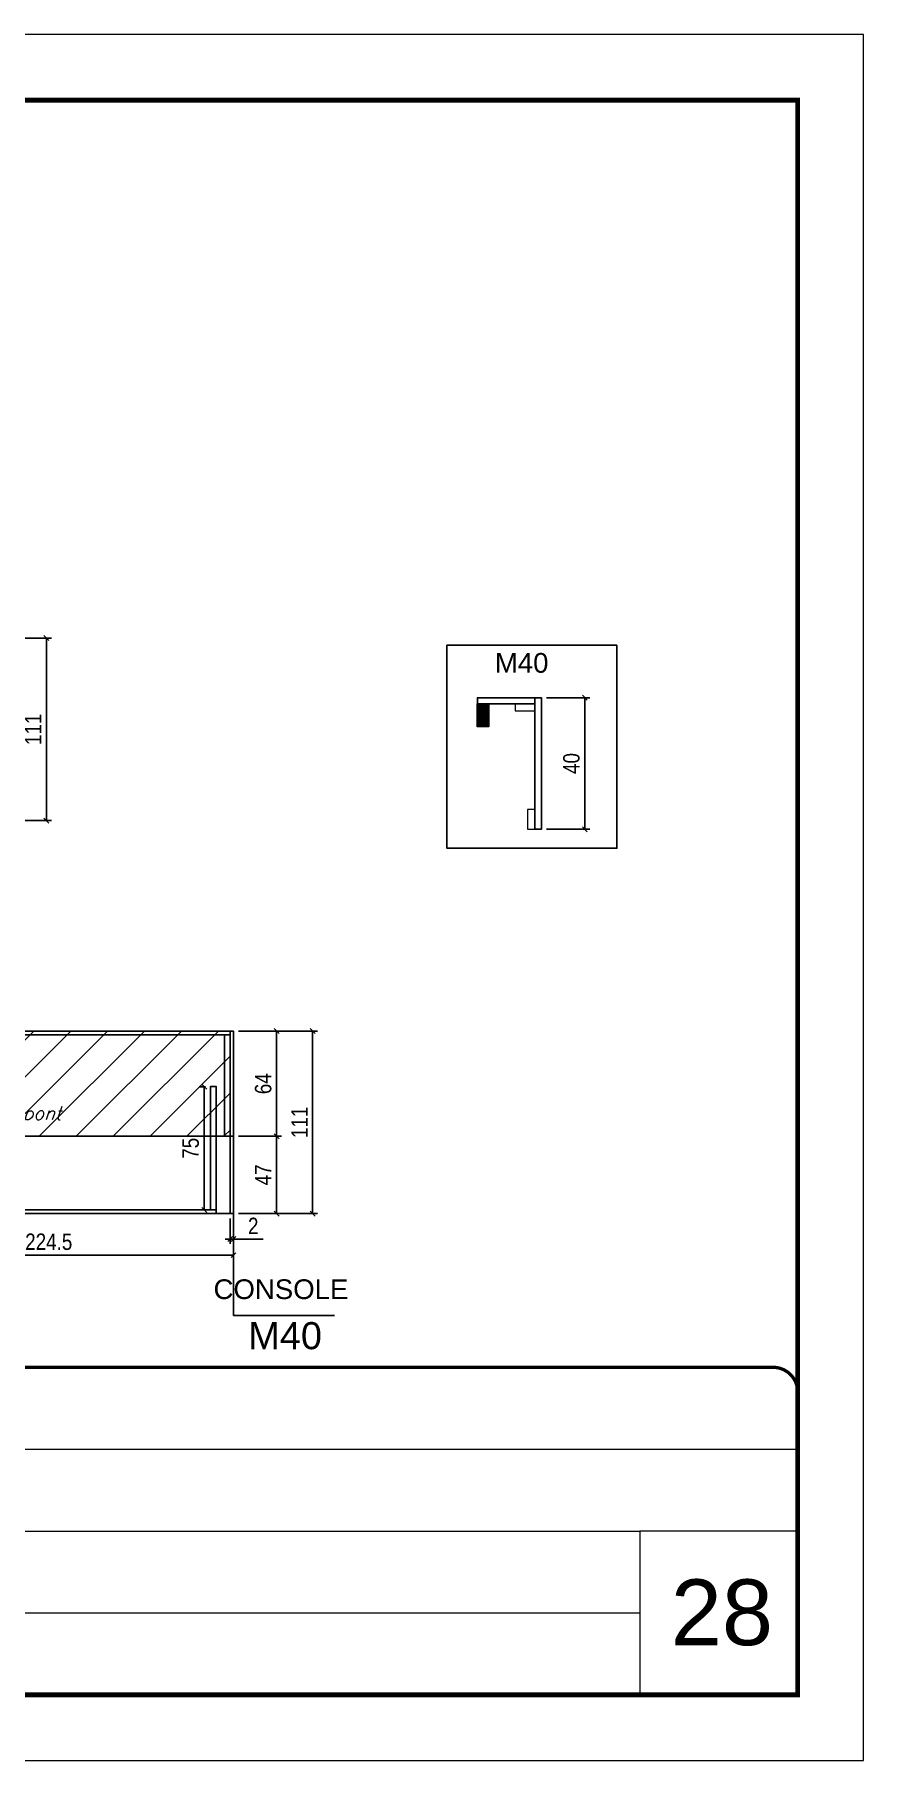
# Model space of a CAD drawing. Extents: x -21493 to -15213, y -12134 to 11887.
# Drawn here: x -15744 to -15240, y 3946 to 4996 of the extents above; entities that cross this region are included whole.
import ezdxf

# ---------------------------------------------------------------- set-up
doc = ezdxf.new("R2010")
doc.units = 0
doc.linetypes.add('CONTINUO', pattern=[0])
doc.linetypes.add('DASHED', pattern=[0.75, 0.5, -0.25])
for name, color, linetype in [('5', 5, 'Continuous'), ('COTA', 241, 'Continuous'), ('NOMENCLATURA', 7, 'Continuous'), ('Painéis', 200, 'Continuous'), ('SARR_2.2x7', 40, 'Continuous'), ('SARR_3.5x7', 81, 'Continuous'), ('texto', 7, 'Continuous')]:
    doc.layers.add(name, color=color, linetype=linetype)
for name, color, linetype, lineweight in [('CARIMBO', 255, 'Continuous', 9), ('Folhas', 255, 'Continuous', 9), ('Hachura', 251, 'Continuous', 9), ('Madeira', 126, 'Continuous', 18), ('Sarr 2.2x7', 40, 'Continuous', 9), ('SARRAFO DE PRESSAO', 251, 'DASHED', 9)]:
    doc.layers.add(name, color=color, linetype=linetype, lineweight=lineweight)
doc.styles.add('ARIAL', font='arial.ttf')
doc.styles.add('COTA TECNICA', font='techl___.ttf', dxfattribs={"height": 10})
doc.styles.add('Romans', font='romans.shx')
doc.styles.get("Standard").update_dxf_attribs({"font": 'arial.ttf'})
doc.dimstyles.new('PAINEL', dxfattribs={"dimtxt": 10, "dimasz": 3, "dimexe": 3, "dimexo": 3, "dimgap": 3, "dimtad": 1, "dimdec": 1, "dimzin": 12, "dimdsep": 46, "dimtxsty": 'COTA TECNICA', "dimblk1": 'OBLIQUE', "dimblk2": 'OBLIQUE', "dimsah": 1, "dimcen": 0.9, "dimclrd": 4, "dimclre": 4, "dimclrt": 240, "dimadec": 1, "dimazin": 3, "dimtfac": 1, "dimtdec": 1, "dimtmove": 0, "dimatfit": 3, "dimfxl": 1, "dimtolj": 1, "dimtzin": 12, "dimarcsym": 0})

# ---------------------------------------------------------------- blocks, each defined once
blk = doc.blocks.new('_Oblique')
at = {"color": 0, "linetype": 'ByBlock', "lineweight": -2}
blk.add_line((-0.5, -0.5), (0.5, 0.5), dxfattribs=at)
blk = doc.blocks.new('*D1512')
at = {"layer": 'COTA', "color": 4, "lineweight": -2, "ltscale": 25, "transparency": 16777216}
for p, q in [((-15619.9, 4389.5), (-15593.7, 4389.5)), ((-15596.7, 4325.5), (-15596.7, 4389.5)), ((-15619.9, 4325.5), (-15593.7, 4325.5))]:
    blk.add_line(p, q, dxfattribs=at)
at = {"layer": 'Defpoints', "color": 0, "ltscale": 25, "transparency": 16777216}
for p in [(-15622.9, 4389.5), (-15596.7, 4389.5), (-15622.9, 4325.5)]:
    blk.add_point(p, dxfattribs=at)
at = {"layer": 'COTA', "color": 4, "lineweight": -2, "ltscale": 25, "transparency": 16777216, "xscale": 3, "yscale": 3, "zscale": 3}
for p, rotation in [((-15596.7, 4389.5), 90), ((-15596.7, 4325.5), 270)]:
    blk.add_blockref('_Oblique', p, dxfattribs=dict(at, rotation=rotation))
at = {"layer": 'COTA', "color": 240, "ltscale": 25, "transparency": 16777216, "insert": (-15604.8, 4357.5), "char_height": 10, "attachment_point": 5, "rotation": 90, "style": 'COTA TECNICA'}
blk.add_mtext('\\A1;64', dxfattribs=at)
blk = doc.blocks.new('*D1247')
at = {"layer": 'COTA', "color": 4, "lineweight": -2, "ltscale": 25, "transparency": 16777216}
for p, q in [((-15847.4, 4281.2), (-15847.4, 4250.2)), ((-15622.9, 4281.2), (-15622.9, 4250.2)), ((-15847.4, 4253.2), (-15622.9, 4253.2))]:
    blk.add_line(p, q, dxfattribs=at)
at = {"layer": 'Defpoints', "color": 0, "ltscale": 25, "transparency": 16777216}
for p in [(-15847.4, 4284.2), (-15622.9, 4284.2), (-15622.9, 4253.2)]:
    blk.add_point(p, dxfattribs=at)
at = {"layer": 'COTA', "color": 4, "lineweight": -2, "ltscale": 25, "transparency": 16777216, "xscale": 3, "yscale": 3, "zscale": 3, "rotation": 180}
blk.add_blockref('_Oblique', (-15847.4, 4253.2), dxfattribs=at)
at = {"layer": 'COTA', "color": 4, "lineweight": -2, "ltscale": 25, "transparency": 16777216, "xscale": 3, "yscale": 3, "zscale": 3}
blk.add_blockref('_Oblique', (-15622.9, 4253.2), dxfattribs=at)
at = {"layer": 'COTA', "color": 240, "ltscale": 25, "transparency": 16777216, "insert": (-15735.2, 4261.3), "char_height": 10, "attachment_point": 5, "style": 'COTA TECNICA'}
blk.add_mtext('\\A1;224.5', dxfattribs=at)
blk = doc.blocks.new('*D1420')
at = {"layer": 'COTA', "color": 4, "lineweight": -2, "ltscale": 25, "transparency": 16777216}
for p, q in [((-15777.2, 4628.6), (-15733.6, 4628.6)), ((-15736.6, 4517.6), (-15736.6, 4628.6)), ((-15777.2, 4517.6), (-15733.6, 4517.6))]:
    blk.add_line(p, q, dxfattribs=at)
at = {"layer": 'Defpoints', "color": 0, "ltscale": 25, "transparency": 16777216}
for p in [(-15780.2, 4628.6), (-15736.6, 4628.6), (-15780.2, 4517.6)]:
    blk.add_point(p, dxfattribs=at)
at = {"layer": 'COTA', "color": 4, "lineweight": -2, "ltscale": 25, "transparency": 16777216, "xscale": 3, "yscale": 3, "zscale": 3}
for p, rotation in [((-15736.6, 4628.6), 90), ((-15736.6, 4517.6), 270)]:
    blk.add_blockref('_Oblique', p, dxfattribs=dict(at, rotation=rotation))
at = {"layer": 'COTA', "color": 240, "ltscale": 25, "transparency": 16777216, "insert": (-15744.7, 4573.1), "char_height": 10, "attachment_point": 5, "rotation": 90, "style": 'COTA TECNICA'}
blk.add_mtext('\\A1;111', dxfattribs=at)
blk = doc.blocks.new('*D1489')
at = {"layer": 'COTA', "color": 4, "lineweight": -2, "ltscale": 25, "transparency": 16777216}
for p, q in [((-15639.9, 4355.7), (-15643.7, 4355.7)), ((-15640.7, 4355.7), (-15640.7, 4280.7)), ((-15639.9, 4280.7), (-15643.7, 4280.7))]:
    blk.add_line(p, q, dxfattribs=at)
at = {"layer": 'Defpoints', "color": 0, "ltscale": 25, "transparency": 16777216}
for p in [(-15636.9, 4355.7), (-15640.7, 4280.7), (-15636.9, 4280.7)]:
    blk.add_point(p, dxfattribs=at)
at = {"layer": 'COTA', "color": 4, "lineweight": -2, "ltscale": 25, "transparency": 16777216, "xscale": 3, "yscale": 3, "zscale": 3}
for p, rotation in [((-15640.7, 4355.7), 90), ((-15640.7, 4280.7), 270)]:
    blk.add_blockref('_Oblique', p, dxfattribs=dict(at, rotation=rotation))
at = {"layer": 'COTA', "color": 240, "ltscale": 25, "transparency": 16777216, "insert": (-15648.9, 4318.2), "char_height": 10, "attachment_point": 5, "rotation": 90, "style": 'COTA TECNICA'}
blk.add_mtext('\\A1;75', dxfattribs=at)
blk = doc.blocks.new('*D1490')
at = {"layer": 'COTA', "color": 4, "lineweight": -2, "ltscale": 25, "transparency": 16777216}
for p, q in [((-15619.9, 4325.5), (-15593.7, 4325.5)), ((-15596.7, 4278.5), (-15596.7, 4325.5)), ((-15619.9, 4278.5), (-15593.7, 4278.5))]:
    blk.add_line(p, q, dxfattribs=at)
at = {"layer": 'Defpoints', "color": 0, "ltscale": 25, "transparency": 16777216}
for p in [(-15622.9, 4325.5), (-15596.7, 4325.5), (-15622.9, 4278.5)]:
    blk.add_point(p, dxfattribs=at)
at = {"layer": 'COTA', "color": 4, "lineweight": -2, "ltscale": 25, "transparency": 16777216, "xscale": 3, "yscale": 3, "zscale": 3}
for p, rotation in [((-15596.7, 4325.5), 90), ((-15596.7, 4278.5), 270)]:
    blk.add_blockref('_Oblique', p, dxfattribs=dict(at, rotation=rotation))
at = {"layer": 'COTA', "color": 240, "ltscale": 25, "transparency": 16777216, "insert": (-15604.8, 4302), "char_height": 10, "attachment_point": 5, "rotation": 90, "style": 'COTA TECNICA'}
blk.add_mtext('\\A1;47', dxfattribs=at)
blk = doc.blocks.new('*D1491')
at = {"layer": 'COTA', "color": 4, "lineweight": -2, "ltscale": 25, "transparency": 16777216}
for p, q in [((-15619.9, 4389.5), (-15571.8, 4389.5)), ((-15574.8, 4278.5), (-15574.8, 4389.5)), ((-15619.9, 4278.5), (-15571.8, 4278.5))]:
    blk.add_line(p, q, dxfattribs=at)
at = {"layer": 'Defpoints', "color": 0, "ltscale": 25, "transparency": 16777216}
for p in [(-15622.9, 4389.5), (-15574.8, 4389.5), (-15622.9, 4278.5)]:
    blk.add_point(p, dxfattribs=at)
at = {"layer": 'COTA', "color": 4, "lineweight": -2, "ltscale": 25, "transparency": 16777216, "xscale": 3, "yscale": 3, "zscale": 3}
for p, rotation in [((-15574.8, 4389.5), 90), ((-15574.8, 4278.5), 270)]:
    blk.add_blockref('_Oblique', p, dxfattribs=dict(at, rotation=rotation))
at = {"layer": 'COTA', "color": 240, "ltscale": 25, "transparency": 16777216, "insert": (-15582.8, 4334), "char_height": 10, "attachment_point": 5, "rotation": 90, "style": 'COTA TECNICA'}
blk.add_mtext('\\A1;111', dxfattribs=at)
blk = doc.blocks.new('*D1492')
at = {"layer": 'COTA', "color": 4, "lineweight": -2, "ltscale": 25, "transparency": 16777216}
for p, q in [((-15624.9, 4275.5), (-15624.9, 4260)), ((-15622.9, 4275.5), (-15622.9, 4260)), ((-15624.9, 4263), (-15627.9, 4263)), ((-15624.9, 4263), (-15622.9, 4263)), ((-15622.9, 4263), (-15604.8, 4263))]:
    blk.add_line(p, q, dxfattribs=at)
at = {"layer": 'Defpoints', "color": 0, "ltscale": 25, "transparency": 16777216}
for p in [(-15624.9, 4278.5), (-15622.9, 4278.5), (-15622.9, 4263)]:
    blk.add_point(p, dxfattribs=at)
at = {"layer": 'COTA', "color": 4, "lineweight": -2, "ltscale": 25, "transparency": 16777216, "xscale": 3, "yscale": 3, "zscale": 3}
blk.add_blockref('_Oblique', (-15624.9, 4263), dxfattribs=at)
at = {"layer": 'COTA', "color": 4, "lineweight": -2, "ltscale": 25, "transparency": 16777216, "xscale": 3, "yscale": 3, "zscale": 3, "rotation": 180}
blk.add_blockref('_Oblique', (-15622.9, 4263), dxfattribs=at)
at = {"layer": 'COTA', "color": 240, "ltscale": 25, "transparency": 16777216, "insert": (-15610.9, 4271), "char_height": 10, "attachment_point": 5, "style": 'COTA TECNICA'}
blk.add_mtext('\\A1;2', dxfattribs=at)
blk = doc.blocks.new('*D1493')
at = {"layer": 'Defpoints', "color": 0, "linetype": 'ByBlock', "transparency": 16777216}
for p in [(-15435.7, 4592.3), (-15435.7, 4512.3), (-15409.3, 4512.3)]:
    blk.add_point(p, dxfattribs=at)
at = {"layer": 'Sarr 2.2x7', "color": 4, "linetype": 'ByBlock', "lineweight": -2, "transparency": 16777216}
for p, q in [((-15432.7, 4592.3), (-15406.3, 4592.3)), ((-15409.3, 4592.3), (-15409.3, 4512.3)), ((-15432.7, 4512.3), (-15406.3, 4512.3))]:
    blk.add_line(p, q, dxfattribs=at)
at = {"layer": 'Sarr 2.2x7', "color": 4, "linetype": 'ByBlock', "lineweight": -2, "transparency": 16777216, "xscale": 3, "yscale": 3, "zscale": 3}
for p, rotation in [((-15409.3, 4592.3), 90), ((-15409.3, 4512.3), 270)]:
    blk.add_blockref('_Oblique', p, dxfattribs=dict(at, rotation=rotation))
at = {"layer": 'Sarr 2.2x7', "color": 240, "linetype": 'ByBlock', "transparency": 16777216, "insert": (-15417.4, 4552.3), "char_height": 10, "attachment_point": 5, "rotation": 90, "style": 'COTA TECNICA'}
blk.add_mtext('\\A1;40', dxfattribs=at)
blk = doc.blocks.new('9999999999')
at = {"color": 30, "linetype": 'CONTINUO'}
for p, q in [((98564.6, 34379.6), (99584, 34379.6)), ((98564.6, 34329.8), (99488, 34329.8)), ((99584, 34329.8), (99488, 34329.8)), ((99488, 34329.8), (99488, 34230.2)), ((98564.6, 34280), (99488, 34280))]:
    blk.add_line(p, q, dxfattribs=at)
at = {"color": 30, "linetype": 'CONTINUO', "const_width": 2}
blk.add_lwpolyline([(99584, 34230.2), (99584, 34414.4, 0.414214), (99569, 34429.4), (98229, 34429.4, 0.414214), (98214, 34414.4), (98214, 34245.2, 0.414214), (98229, 34230.2), (99584, 34230.2)], format="xyb", dxfattribs=at)
at = {"layer": 'Folhas'}
blk.add_lwpolyline([(98139, 34190.2), (99624, 34190.2), (99624, 35240.2), (98139, 35240.2)], close=True, dxfattribs=at)
at = {"layer": 'Folhas', "color": 30, "const_width": 3}
blk.add_lwpolyline([(98214, 34230.2), (99584, 34230.2), (99584, 35200.2), (98214, 35200.2)], close=True, dxfattribs=at)

msp = doc.modelspace()

# ---------------------------------------------------------------- hatches: boundary and pattern name
at = {"layer": 'Hachura', "ltscale": 25}
h = msp.add_hatch(dxfattribs=at)
h.set_pattern_fill('ANSI31', color=256, scale=5)
h.set_pattern_definition([(45, (-157032.198, -23747.117), (-11.2253202, 11.2253202), [])])
h.paths.add_polyline_path([(-15847.42, 4389.53), (-15847.42, 4325.53), (-15624.92, 4325.53), (-15624.92, 4389.53)])
at = {"layer": 'Madeira'}
h = msp.add_hatch(dxfattribs=at)
h.set_pattern_fill('ANSI31', color=256, scale=0.2, angle=450, style=0)
h.set_pattern_definition([(135, (-32040.67426, 17860.5836), (-0.449012806, -0.449012806), [])])
h.paths.add_polyline_path([(-15474.66, 4574.67), (-15467.66, 4574.67), (-15467.66, 4588.67), (-15474.66, 4588.67)])

# ---------------------------------------------------------------- linework, layer by layer
at = {"linetype": 'ByBlock'}
msp.add_lwpolyline([(-15389.75, 4624.24), (-15493.18, 4624.24), (-15493.18, 4500.7), (-15389.75, 4500.7)], close=True, dxfattribs=at)
at = {"layer": 'Madeira'}
msp.add_lwpolyline([(-15474.66, 4588.67), (-15467.66, 4588.67), (-15467.66, 4574.67), (-15474.66, 4574.67)], close=True, dxfattribs=at)
at = {"layer": 'NOMENCLATURA', "linetype": 'Continuous'}
for p in [(-15622.92, 4276.93), (-15561.43, 4216.47)]:
    msp.add_line(p, (-15622.92, 4216.47), dxfattribs=at)
at = {"layer": 'Painéis', "linetype": 'ByBlock'}
for p, q in [((-16540.42, 4389.53), (-15622.92, 4389.53)), ((-15622.92, 4334.53), (-15622.92, 4334.53)), ((-16540.42, 4325.53), (-15622.92, 4325.53)), ((-16540.42, 4278.53), (-15622.92, 4278.53))]:
    msp.add_line(p, q, dxfattribs=at)
at = {"layer": 'Painéis', "ltscale": 25}
for p, q in [((-15624.92, 4389.53), (-15624.92, 4278.53)), ((-15622.92, 4389.53), (-15622.92, 4278.53))]:
    msp.add_line(p, q, dxfattribs=at)
at = {"layer": 'Painéis', "linetype": 'ByBlock'}
msp.add_lwpolyline([(-15439.7, 4592.28), (-15474.64, 4592.28), (-15474.64, 4588.68), (-15439.7, 4588.68), (-15439.7, 4592.28)], dxfattribs=at)
at = {"layer": 'Painéis'}
msp.add_lwpolyline([(-15439.7, 4512.28), (-15435.7, 4512.28), (-15435.7, 4592.28), (-15439.7, 4592.28)], close=True, dxfattribs=at)
at = {"layer": 'Sarr 2.2x7', "linetype": 'ByBlock'}
for points in [[(-15439.7, 4588.68), (-15451.7, 4588.68), (-15451.7, 4584.28), (-15439.7, 4584.28), (-15439.7, 4588.68)], [(-15439.7, 4512.28), (-15439.7, 4524.28), (-15444.1, 4524.28), (-15444.1, 4512.28), (-15439.7, 4512.28)]]:
    msp.add_lwpolyline(points, dxfattribs=at)
at = {"layer": 'SARR_2.2x7', "linetype": 'Continuous'}
msp.add_line((-15624.92, 4387.33), (-15847.42, 4387.33), dxfattribs=at)
at = {"layer": 'SARR_2.2x7', "linetype": 'Continuous', "ltscale": 50}
msp.add_line((-15838.92, 4280.73), (-15633.42, 4280.73), dxfattribs=at)
at = {"layer": 'SARR_3.5x7'}
for p, q in [((-15624.92, 4389.53), (-15624.92, 4325.53)), ((-15628.42, 4387.33), (-15628.42, 4325.53))]:
    msp.add_line(p, q, dxfattribs=at)
msp.add_lwpolyline([(-15636.92, 4280.73), (-15636.92, 4355.73), (-15633.42, 4355.73), (-15633.42, 4278.53)], dxfattribs=at)

# ---------------------------------------------------------------- block references
at = {"layer": 'SARRAFO DE PRESSAO', "color": 6, "linetype": 'ByBlock'}
msp.add_blockref('9999999999', (-114863.89, -30244.42), dxfattribs=at)

# ---------------------------------------------------------------- texts
at = {"layer": '5', "color": 7, "linetype": 'Continuous'}
msp.add_text('M40', height=12, rotation=359.99996, dxfattribs=at).set_placement((-15464.01, 4607.53))
at = {"layer": '5', "linetype": 'Continuous'}
msp.add_text('CONSOLE', height=12, rotation=359.99996, dxfattribs=at).set_placement((-15635.03, 4226.49))
at = {"layer": 'CARIMBO', "style": 'ARIAL'}
msp.add_text('28', height=40, dxfattribs=at).set_placement((-15357.05, 4015.93))
at = {"layer": 'NOMENCLATURA', "linetype": 'Continuous'}
msp.add_text('M40', height=16.5, dxfattribs=at).set_placement((-15613.93, 4195.99))
at = {"layer": 'texto', "color": 2, "insert": (-15756.19, 4338.29), "char_height": 8, "attachment_point": 5, "style": 'Romans'}
msp.add_mtext('{\\Q19;\\C256;8 1/2pont}', dxfattribs=at)

# ---------------------------------------------------------------- dimensions: what is measured, and where the dimension line sits
at = {"layer": 'COTA', "ltscale": 25}
for base, p1, p2, picture, middle in [((-15736.59, 4628.57), (-15780.16, 4517.57), (-15780.16, 4628.57), '*D1420', (-15744.65, 4573.07)), ((-15574.76, 4389.53), (-15622.92, 4278.53), (-15622.92, 4389.53), '*D1491', (-15582.82, 4334.03)), ((-15640.75, 4280.73), (-15636.92, 4355.73), (-15636.92, 4280.73), '*D1489', (-15648.86, 4318.23)), ((-15596.74, 4325.53), (-15622.92, 4278.53), (-15622.92, 4325.53), '*D1490', (-15604.81, 4302.03))]:
    dim = msp.add_linear_dim(base=base, p1=p1, p2=p2, angle=90, dimstyle='PAINEL', dxfattribs=at)
    dim.commit()
    dim.dimension.update_dxf_attribs({"geometry": picture, "text_midpoint": middle})
dim = msp.add_linear_dim(base=(-15596.74, 4389.53), p1=(-15622.92, 4325.53), p2=(-15622.92, 4389.53), angle=90, dimstyle='PAINEL', override={"dimtmove": 1}, dxfattribs=at)
dim.commit()
dim.dimension.update_dxf_attribs({"geometry": '*D1512', "text_midpoint": (-15604.84, 4357.53)})
for base, p1, p2, picture, middle in [((-15622.92, 4253.17), (-15847.42, 4284.19), (-15622.92, 4284.19), '*D1247', (-15735.17, 4261.28)), ((-15622.92, 4263.02), (-15624.92, 4278.53), (-15622.92, 4278.53), '*D1492', (-15610.87, 4271.02))]:
    dim = msp.add_linear_dim(base=base, p1=p1, p2=p2, dimstyle='PAINEL', dxfattribs=at)
    dim.commit()
    dim.dimension.update_dxf_attribs({"geometry": picture, "text_midpoint": middle})
at = {"layer": 'Sarr 2.2x7', "linetype": 'ByBlock'}
dim = msp.add_linear_dim(base=(-15409.26, 4512.28), p1=(-15435.7, 4592.28), p2=(-15435.7, 4512.28), angle=90, dimstyle='PAINEL', override={"dimlfac": 0.5}, dxfattribs=at)
dim.commit()
dim.dimension.update_dxf_attribs({"geometry": '*D1493', "text_midpoint": (-15417.36, 4552.28)})

doc.saveas('drawing.dxf')
